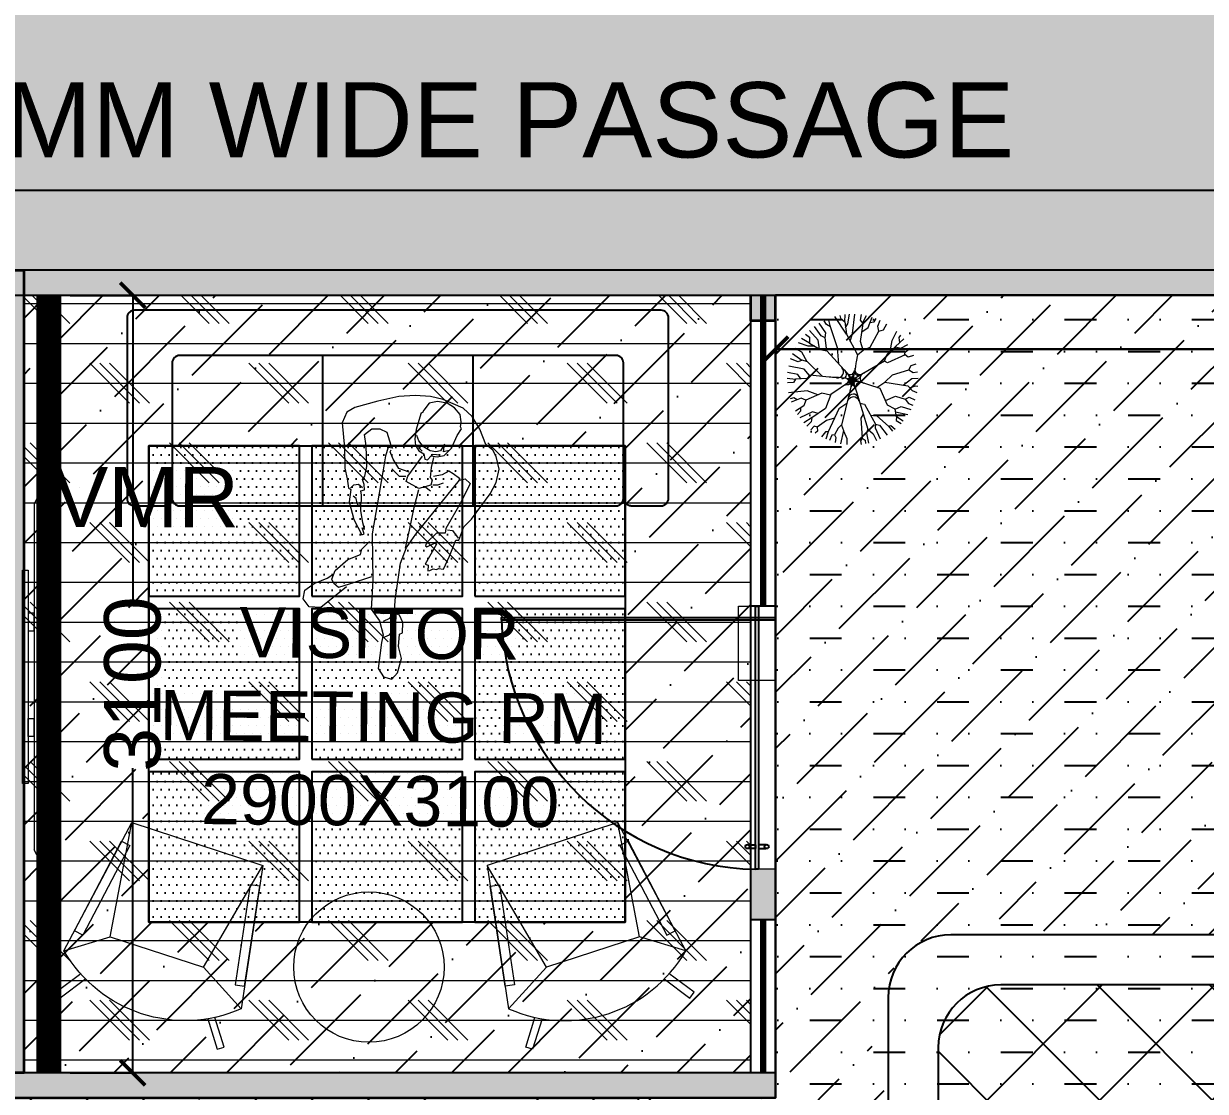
# Model space of a CAD drawing. Header units: millimetres. Extents: x 263321 to 2483465, y 33647 to 614421.
# Drawn here: x 2376197 to 2380911, y 411608 to 415866 of the extents above; entities that cross this region are included whole.
import ezdxf

# ---------------------------------------------------------------- set-up
doc = ezdxf.new("R2010")
doc.units = ezdxf.units.MM
doc.header["$PDMODE"] = 3
for name, pattern in [('DASH', [0.35, 0.25, -0.1]), ('DASHED', [0.75, 0.5, -0.25]), ('HIDDEN', [0.375, 0.25, -0.125])]:
    doc.linetypes.add(name, pattern=pattern)
for name, color, linetype, lineweight in [('A-DOOR-FULL', 40, 'Continuous', 18), ('A-FURN-HUMAN', 252, 'Continuous', 9), ('A-FURN-LOOSE', 24, 'Continuous', 18), ('A-FURN-MODULAR-', 6, 'Continuous', 9), ('A-GLASS PARTITION', 5, 'Continuous', 18), ('A-GYPSUM PARTITION', 250, 'Continuous', 35), ('PARTITION DIM.', 7, 'Continuous', 30), ('TOA- AV', 7, 'Continuous', 9), ('TOA-FL-CPT-1', 8, 'Continuous', 5), ('TOA-FL-CPT-4', 8, 'Continuous', 5), ('细线', 8, 'Continuous', 5)]:
    doc.layers.add(name, color=color, linetype=linetype, lineweight=lineweight)
for name, color, linetype in [('A-PLAN-TEXT', 4, 'Continuous'), ('CEILING TOA', 250, 'Continuous'), ('DOOR', 5, 'Continuous'), ('FIN WALL GRAPHIC', 10, 'Continuous'), ('FLOORING TOA', 7, 'Continuous'), ('I-FURN', 7, 'Continuous'), ('PARTITION GYPSUM', 250, 'Continuous'), ('TEXT', 250, 'Continuous')]:
    doc.layers.add(name, color=color, linetype=linetype)
doc.layers.add('GRAPHIC 3- ENCLOSED AREAS', color=7, linetype='Continuous', true_color=0x408c3b)
doc.styles.add('ARIAL', font='arial.ttf')
doc.styles.get("Standard").update_dxf_attribs({"font": 'arial.ttf'})
doc.styles.add('TEXT @ 150', font='arial.ttf', dxfattribs={"height": 225})
doc.dimstyles.new('DIM @ 150', dxfattribs={"dimtxt": 225, "dimasz": 100, "dimexe": 1, "dimexo": 0, "dimgap": 0.5, "dimtad": 0, "dimdec": 0, "dimzin": 0, "dimdsep": 46, "dimtxsty": 'TEXT @ 150', "dimblk": 'ARCHTICK', "dimcen": -2, "dimclrd": 8, "dimclre": 8, "dimclrt": 256, "dimadec": 0, "dimazin": 0, "dimtfac": 1, "dimtdec": 0, "dimtofl": 0, "dimtmove": 0, "dimatfit": 3, "dimldrblk": 'OPEN90', "dimfxl": 1, "dimtolj": 1, "dimtzin": 0, "dimlwd": -1, "dimlwe": -1, "dimarcsym": 0})
pattern_1 = [(45, (13069.08, -8478.74), (84.189901, 308.696304), [396.875, -79.375, 0, -79.375])]

# ---------------------------------------------------------------- blocks, each defined once
blk = doc.blocks.new('DR2R')
at = {"layer": 'A-FURN-LOOSE', "color": 8}
for p, q in [((20, 9), (415.1, 252.1)), ((180, -347.1), (640.3, -249.2))]:
    blk.add_line(p, q, dxfattribs=at)
at = {"layer": 'A-FURN-LOOSE'}
blk.add_lwpolyline([(415.1, 252.1), (640.3, -249.2), (159.4, -570.3, -0.382663), (-145.4, 108.4), (415.1, 252.1)], format="xyb", dxfattribs=at)
at = {"layer": 'A-FURN-LOOSE', "color": 8}
for points in [[(-57.9, 131.2), (332.9, 233.3), (342.2, 196.5), (-48.6, 94.4), (-57.9, 131.2)], [(-145.4, 108.4), (20, 9), (180, -347.1), (159.4, -570.3)], [(-169.8, -31.1), (-295.1, -6.9), (-289.7, 21.3), (-167.4, -2.4)], [(234.6, -520.1), (570.6, -295.7), (549.2, -264.4), (213.3, -488.7), (234.6, -520.1)], [(40, -498.3), (-25.1, -608), (-0.5, -622.7), (63.1, -515.6)]]:
    blk.add_lwpolyline(points, dxfattribs=at)
blk = doc.blocks.new('mb-cay83')
at = {"color": 92}
for points in [[(6.2, 195.4), (-47.7, 253), (-83.5, 369.8), (-64.6, 400.5), (-69, 433.7)], [(26.1, 329.4), (-20.7, 391.4), (-22.7, 436.8)], [(42.9, 138.1), (5.6, 196.4), (31.2, 362.2), (66.1, 393.7), (78.9, 427.7)], [(45.5, 375.1), (30.6, 416.9), (35.1, 434.3)], [(-251.1, 273.3), (-240.5, 311.3), (-267.7, 363.1)], [(-189.6, 338.5), (-212.4, 342.5), (-239.3, 379.8)], [(-83.5, 369.8), (-116.4, 386.4), (-127.1, 423.2)], [(136.6, 200.8), (106.6, 274.8), (128.1, 344.4), (158.9, 366.6), (171.8, 398.8)], [(127.7, 343.1), (112.9, 373.3), (131.6, 413.9)], [(200.5, 270.6), (179.9, 315.2), (203.5, 383.8)], [(218.7, 273.8), (238.8, 363.5)], [(-216.8, 235.6), (-296.6, 249), (-362.1, 284)], [(-279.1, 304.2), (-317.6, 300.4), (-334, 312.1)], [(-147.5, 195.2), (-196.4, 213.2), (-307.2, 335)], [(242.5, 93.2), (248.6, 138.4), (322, 222.2), (318.7, 240.3), (344.8, 271.7)], [(254.9, 280.3), (282.4, 279.4), (304.4, 313.5)], [(-364.3, 153.8), (-373.4, 187.9), (-417.2, 210.9)], [(308.5, 130.1), (316.2, 157.9), (387.8, 212.9)], [(322, 222.2), (360, 253)], [(-357.4, 30.7), (-390.3, 75.1), (-465.2, 104.9)], [(-426.3, 89.4), (-431.5, 118.6), (-455.1, 134.1)], [(-226.2, 40.3), (-247.1, 89.5), (-362.5, 154.2), (-398.6, 145.4), (-442.5, 163.6)], [(155.9, 15.8), (164.2, 49.4), (308.5, 130.1), (336.1, 127), (414.9, 162.4)], [(343.5, 72.6), (378, 113.2), (426.4, 135.3)], [(-192, -1.3), (-226.2, 40.3), (-289.2, 21), (-418.2, 39.4), (-442.3, 19.8), (-482.4, 27.4)], [(-422.1, 36.2), (-475.8, 64.7)], [(236.5, 40.2), (266.1, 22.8), (409.6, 32.6), (428.6, 19.9), (454.4, 26.3)], [(409.6, 32.6), (424.5, 54), (449.1, 57.8)], [(-289.7, -52.8), (-345.6, -36.8), (-486.3, -20.7)], [(-390.7, -86.4), (-417, -70.2), (-486, -57.8)], [(-341, -79.9), (-468.3, -165.7)], [(158.8, -77.7), (196.8, -136.1), (363.1, -211.9), (364.1, -232.4), (400.8, -261.7)], [(357.7, -101.7), (413.2, -79.1), (456.5, -78.1)], [(-430.7, -92.6), (-483.4, -89.9)], [(-126.7, -136.8), (-243.9, -145.6), (-394.3, -196.9), (-411.1, -225.2), (-438.9, -242.5)], [(265.6, -167.5), (281.5, -225.3), (330.7, -291.2), (358, -289.8), (373.6, -305.8)], [(313.5, -115.3), (336.4, -140.2), (385.9, -167.3), (405.9, -157.1), (441.1, -162.4)], [(385.9, -167.3), (386.8, -185.5), (427.4, -204)], [(-394.3, -196.9), (-453.2, -210)], [(-314.7, -234), (-351.5, -228.9), (-420, -277.4)], [(-221.6, -222.1), (-314.7, -233.8), (-329.1, -264.3), (-397.4, -311.9)], [(-36.6, -254.2), (-141.1, -361.7), (-152.7, -401.2), (-142, -430.3), (-162.2, -484.3)], [(99.2, -195.8), (84.4, -258.5), (136.2, -374.6), (175.8, -388.5), (215.6, -448.5)], [(363.1, -211.9), (416.7, -229.8)], [(-233.4, -275.4), (-298.2, -285.5), (-368.3, -348.3)], [(-254, -310.2), (-255.6, -356.3), (-279.6, -426.4)], [(97.3, -287.5), (67.1, -364.5), (81.6, -498.3)], [(230.4, -284.7), (220.5, -326.7), (263.4, -418.1)], [(260.2, -328.8), (300, -388.6)], [(329.9, -290.2), (322.7, -314.5), (349.1, -337.9)], [(-276.6, -348.3), (-309.4, -404.4)], [(-141.7, -363.9), (-212.1, -402), (-239.1, -451.1)], [(-152.2, -402.6), (-198.6, -470.6)], [(-43.5, -347.5), (-89.5, -386.4), (-110.7, -498.1)], [(-18.5, -410.1), (-50.5, -432.3), (-63.6, -505.5)], [(135.5, -373.1), (121.9, -407.3), (148.5, -479.3)], [(192.2, -413.2), (215.8, -411.5), (239.6, -434.3)], [(-13.6, -449.8), (-21.5, -508)], [(133.2, -437.8), (117.8, -460), (125.5, -487)]]:
    blk.add_lwpolyline(points, dxfattribs=at)
for points in [[(-187.6, 403.9), (-174.7, 365), (-191.9, 343.6), (-134.9, 216.4), (-147.5, 195.2), (-24.2, -18, 0.019353), (-2.6, -52.4), (94.7, -194), (195, -232.2), (261.9, -331.4), (291.9, -336.7), (323.8, -365.9)], [(287.3, 328.3), (254.9, 280.3), (200.5, 270.6), (171.4, 216.5), (50.8, 162.2), (-2.7, -0.8, 0.076209), (-28.8, -157.8, -0.022456), (-31.5, -204.8), (-45.9, -345.3), (-21.9, -366.9), (-15.4, -448.8), (8.3, -463.5), (10.6, -507.5)], [(-342.3, -375.5), (-320.1, -348.3), (-276.6, -348.3), (-230.4, -270.5), (-221.6, -222.1), (-83.7, -98.2, -0.110053), (75.5, -8.5), (343.5, 72.6), (373.6, 65), (444.5, 78.4)], [(-94.8, -20, 0.642906), (-55.2, 35.6)], [(-47, 21.3, -0.642906), (-78.6, -23.1, 0.642906), (-47, 21.3)], [(-60.1, 42.6, 0.044203), (-63.4, 49.8)], [(-58.8, 43, 0.22063), (-36.6, 20.7, -0.342135), (-12.3, -18.4)], [(-55.5, 36, 0.662753), (13.1, 44.6)], [(3.9, 19.1, 0.059641), (2.5, 12.2, -0.447363), (-50.9, -28.5)], [(-1.4, 2.9, 0.437311), (25.3, -45.2)], [(1.1, 10.6, 0.437311), (33.2, -47.1, -0.437311), (1.1, 10.6, 0.437311), (33.2, -47.1)], [(8.4, 32.8, 0.606738), (54.9, -14.8)], [(12.9, 46.5, 0.010174), (12.3, 44.8)], [(117.6, 4.2, 0.763825), (119.5, -68.1)], [(143.9, 12.2, 0.763825), (146.3, -74.6)], [(-477.3, -128.8), (-457.7, -122.6), (-429.6, -91.4), (-341, -79.9), (-192, -1.3), (-141.4, -11, 0.016539), (-107.1, -16.5, -0.028604), (-48, -27.3), (316.7, -116.1), (355.1, -101), (450, -124.3)], [(-59, -75.9, 0.619642), (-73.3, -24.2)], [(-22, -113, 0.686137), (-71.9, -87.6)], [(-18.3, -76.6, 0.388669), (-54.5, -27.8)], [(-52.2, -69.9, -0.452988), (15, -77.9, 0.452988), (-52.2, -69.9)], [(-36.5, -55.8, 0.619642), (-43.7, -29.9)], [(-40, -30.6, 0.377646), (-5.8, -10.5, -0.377646), (-40, -30.6, 0.377646), (-5.8, -10.5)], [(5.3, -63.8, 0.452988), (-39.5, -58.5)], [(-32.2, -51.9, 0.354537), (-26.2, -14.5)], [(-31.9, -4.7, 0.348206), (20.1, -25.3)], [(-30.9, -6.6, 0.648208), (-3.6, -3.7)], [(-28.9, -9.9, 0.348206), (14.4, -27)], [(5.1, -40.3, 0.247601), (-28.8, -48.8)], [(-15.5, -49.3, 0.388669), (-27.6, -33)], [(-27, -33.1, 0.377646), (-10, -23)], [(-4.4, -49.7, 0.452988), (-26.8, -47)], [(8.7, -28.7, -0.348206), (-26, -15, 0.348206), (8.7, -28.7, -0.348206), (-26, -15)], [(-23.2, -33.8, 0.121644), (-5.2, -32.9)], [(-23.1, -43.7, 0.354537), (-20.2, -25.1)], [(1.5, -39.4, -0.20476), (-22.1, -21.7, 0.20476), (1.5, -39.4)], [(-21.4, -23, -0.157968), (-15.6, -50.1, 0.157968), (-21.4, -23)], [(-6.1, -33.2, 0.110053), (-20.3, -41.2)], [(-15.3, -47.7, 0.157968), (-20.2, -25.1)], [(-10.6, -40.7, 0.197173), (-20.1, -34.4)], [(-20, -25.3, 0.348206), (-2.7, -32.2)], [(-15.1, -45.3, 0.157968), (-18.9, -27.2)], [(27.7, -45.8, 0.454701), (-18.5, -78.4)], [(9, -69.3, 0.697987), (-18.3, -76.2)], [(19.3, -43.7, 0.454701), (-17.6, -69.8)], [(-17.3, -30, 0.20476), (-7.8, -37.1)], [(14.6, -26.9, 0.302391), (-17.1, -65.4)], [(-17.1, -38.3, 0.131172), (-12.8, -31.8)], [(9.8, -28.4, 0.302391), (-16.6, -60.4)], [(-14.6, -40.4, 0.157968), (-16.5, -31.4)], [(2.6, -39.7, 0.454701), (-15.8, -52.7)], [(-9.4, -21.5, 0.233758), (-5.7, -47.8)], [(-3.6, -50.9, -0.233758), (-8.3, -18, 0.233758), (-3.6, -50.9)], [(1.7, -39.4, -0.437311), (-9, -20.2, 0.437311), (1.7, -39.4)], [(22.7, -78.8, 0.398626), (-7.3, -36.9)], [(-5.1, -8.2, 0.606738), (13.5, -27.3)], [(25.2, -23.7, 0.507555), (9.1, -69.4)], [(35, -20.8, 0.507555), (14.9, -77.9)], [(44.8, -17.8, 0.507555), (20.8, -86.3)], [(25.3, -79.2, 0.186774), (30.3, -100.3)], [(38.6, -19.7, 0.763825), (39.4, -48.6)], [(-26, -151.7, 0.686137), (-100.9, -113.6)]]:
    blk.add_lwpolyline(points, format="xyb", dxfattribs=at)
blk = doc.blocks.new('_ArchTick')
at = {"color": 0, "linetype": 'ByBlock', "const_width": 0.15}
blk.add_lwpolyline([(-0.5, -0.5), (0.5, 0.5)], dxfattribs=at)
blk = doc.blocks.new('*D336')
at = {"layer": 'Defpoints', "color": 0, "transparency": 16777216}
for p in [(2376382.8, 414782.2), (2376382.8, 411681.9, 0), (2376632.3, 411681.9)]:
    blk.add_point(p, dxfattribs=at)
at = {"layer": 'FIN WALL GRAPHIC', "color": 8, "linetype": 'HIDDEN', "transparency": 16777216}
for p, q in [((2376382.8, 414782.2), (2376633.3, 414782.2)), ((2376632.3, 414782.2), (2376632.3, 413568.1)), ((2376632.3, 411681.9), (2376632.3, 412896.1)), ((2376382.8, 411681.9), (2376633.3, 411681.9))]:
    blk.add_line(p, q, dxfattribs=at)
at = {"layer": 'FIN WALL GRAPHIC', "color": 8, "transparency": 16777216, "xscale": 100, "yscale": 100, "zscale": 100}
for p, rotation in [((2376632.3, 414782.2), 90), ((2376632.3, 411681.9), 270)]:
    blk.add_blockref('_ArchTick', p, dxfattribs=dict(at, rotation=rotation))
at = {"layer": 'FIN WALL GRAPHIC', "transparency": 16777216, "insert": (2376632.3, 413232.1), "char_height": 225, "attachment_point": 5, "rotation": 90, "style": 'TEXT @ 150'}
blk.add_mtext('\\A1;3100', dxfattribs=at)
blk = doc.blocks.new('_Open90')
at = {"color": 0, "linetype": 'ByBlock'}
for p, q in [((-0.5, 0.5), (0, 0)), ((0, 0), (-1, 0)), ((0, 0), (-0.5, -0.5))]:
    blk.add_line(p, q, dxfattribs=at)
blk = doc.blocks.new('*D337')
at = {"layer": 'Defpoints', "color": 0, "transparency": 16777216}
for p in [(2392707, 415201.9), (2376097.8, 414882.2), (2392707, 414882.2)]:
    blk.add_point(p, dxfattribs=at)
at = {"layer": 'FIN WALL GRAPHIC', "color": 8, "linetype": 'HIDDEN', "transparency": 16777216}
for p, q in [((2376097.8, 414882.2), (2376097.8, 415202.9)), ((2376097.8, 415201.9), (2383988.9, 415201.9)), ((2392707, 415201.9), (2384815.9, 415201.9)), ((2392707, 414882.2), (2392707, 415202.9))]:
    blk.add_line(p, q, dxfattribs=at)
at = {"layer": 'FIN WALL GRAPHIC', "color": 8, "linetype": 'ByBlock', "transparency": 16777216, "xscale": 100, "yscale": 100, "zscale": 100, "rotation": 180}
blk.add_blockref('_ArchTick', (2376097.8, 415201.9), dxfattribs=at)
at = {"layer": 'FIN WALL GRAPHIC', "color": 8, "linetype": 'ByBlock', "transparency": 16777216, "xscale": 100, "yscale": 100, "zscale": 100}
blk.add_blockref('_ArchTick', (2392707, 415201.9), dxfattribs=at)
at = {"layer": 'FIN WALL GRAPHIC', "transparency": 16777216, "insert": (2384402.4, 415201.9), "char_height": 225, "attachment_point": 5, "style": 'TEXT @ 150'}
blk.add_mtext('\\A1;16609', dxfattribs=at)
blk = doc.blocks.new('*D460')
at = {"layer": 'Defpoints', "color": 0, "transparency": 16777216}
for p in [(2379196.8, 414782.8), (2384296.8, 414782.2), (2384296.8, 414567)]:
    blk.add_point(p, dxfattribs=at)
at = {"layer": 'PARTITION DIM.', "color": 8, "linetype": 'DASH', "transparency": 16777216}
blk.add_line((2379196.8, 414782.8), (2379196.8, 414566.6), dxfattribs=at)
at = {"layer": 'PARTITION DIM.', "color": 8, "transparency": 16777216}
for p, q in [((2384296.8, 414782.2), (2384296.8, 414566)), ((2379196.8, 414567.6), (2381373.4, 414567.4)), ((2384296.8, 414567), (2382120.2, 414567.3))]:
    blk.add_line(p, q, dxfattribs=at)
at = {"layer": 'PARTITION DIM.', "color": 8, "transparency": 16777216, "xscale": 100, "yscale": 100, "zscale": 100}
for p, rotation in [((2379196.8, 414567.6), 179.9935633912237), ((2384296.8, 414567), 359.9935633912237)]:
    blk.add_blockref('_ArchTick', p, dxfattribs=dict(at, rotation=rotation))
at = {"layer": 'PARTITION DIM.', "transparency": 16777216, "insert": (2381746.8, 414567.3), "char_height": 250, "attachment_point": 5, "rotation": 359.9936}
blk.add_mtext('\\A1;5100', dxfattribs=at)
blk = doc.blocks.new('door-3f-01')
at = {"layer": 'A-FURN-MODULAR-', "color": 252, "linetype": 'DASHED', "ltscale": 120, "true_color": 0x939598}
blk.add_lwpolyline([(0, 0), (-10.2, 0), (-10.2, 5.08), (0, 5.08), (0, 0)], dxfattribs=at)
at = {"layer": 'A-GLASS PARTITION', "color": 5}
blk.add_line((-36, 0), (-36, 4), dxfattribs=at)
at = {"layer": 'DOOR', "elevation": 0}
blk.add_lwpolyline([(-1.95, 37.5), (-1.55, 37.5), (-1.55, 0), (-1.95, 0)], close=True, dxfattribs=at)
at = {"layer": 'DOOR'}
for points in [[(-32.64, 3.74), (-32.64, 2.74), (-33.14, 2.74), (-33.14, 3.74)], [(-32.64, 1.34), (-32.64, 2.34), (-33.14, 2.34), (-33.14, 1.34)]]:
    blk.add_lwpolyline(points, dxfattribs=at)
blk.add_lwpolyline([(-36, 2.34), (-36, 2.74), (0, 2.74), (0, 2.34)], close=True, dxfattribs=at)
for centre in [(-32.89, 3.86), (-32.89, 1.22)]:
    blk.add_circle(centre, 0.278, dxfattribs=at)
at = {"layer": 'DOOR', "color": 252, "true_color": 0x939598}
blk.add_arc((-0.52, 2.04, 0), 35.48, 92.2973, 178.8766, dxfattribs=at)
blk = doc.blocks.new('A$C60412B90')
at = {"layer": 'TOA- AV', "color": 6}
for p, q in [((-37.2, 55.5), (29.9, 91)), ((1280.2, 55.5), (1213.1, 91)), ((-100, 55.5), (1343, 55.5))]:
    blk.add_line(p, q, dxfattribs=at)
at = {"layer": 'TOA- AV', "color": 30, "true_color": 0xf8991e}
blk.add_line((256.5, 111), (986.5, 111), dxfattribs=at)
for points in [[(986.5, 111), (986.5, 131), (256.5, 131), (256.5, 111)], [(403.4, 91), (464.2, 91)], [(825.1, 91), (764.2, 91)]]:
    blk.add_lwpolyline(points, dxfattribs=at)
at = {"layer": 'TOA- AV', "color": 6}
for points in [[(29.9, 91), (1213.1, 91)], [(1343, 55.5), (1343, 20), (-100, 20), (-100, 55.5)]]:
    blk.add_lwpolyline(points, dxfattribs=at)
at = {"layer": 'TOA- AV', "color": 30, "true_color": 0xf8991e}
for points in [[(403.4, 111), (464.2, 111), (464.2, 91), (403.4, 91)], [(825.1, 111), (764.2, 111), (764.2, 91), (825.1, 91)]]:
    blk.add_lwpolyline(points, close=True, dxfattribs=at)
blk = doc.blocks.new('qwerqw56784567')
at = {"layer": '细线'}
for p, q in [((-39, 621.3), (-58.5, 599.6)), ((4.3, 649.4), (-39, 621.3)), ((58.5, 655.9), (4.3, 649.4)), ((108.3, 649.4), (58.5, 655.9)), ((229.7, 614.8), (108.3, 649.4)), ((268.7, 595.3), (229.7, 614.8)), ((-58.5, 599.6), (-69.3, 565)), ((325, 595.3), (268.7, 595.3)), ((297.9, 558.5), (318.5, 589.9)), ((329.3, 584.5), (325, 595.3)), ((398.7, 582.3), (329.3, 584.5)), ((455, 578), (398.7, 582.3)), ((459.3, 558.5), (455, 578)), ((-119.2, 521.7), (-156, 476.3)), ((-69.3, 565), (-119.2, 521.7)), ((86.7, 534.7), (97.5, 560.7)), ((99.7, 515.2), (86.7, 534.7)), ((97.5, 560.7), (182, 552)), ((182, 552), (299, 530.4)), ((302.2, 539), (297.9, 558.5)), ((299, 530.4), (318.5, 534.7)), ((318.5, 534.7), (329.3, 502.2)), ((465.8, 552), (459.3, 558.5)), ((461.5, 515.2), (483.2, 521.7)), ((468, 539), (465.8, 552)), ((478.8, 528.2), (468, 539)), ((483.2, 521.7), (478.8, 528.2)), ((847.2, 543.4), (806, 515.2)), ((905.7, 547.7), (847.2, 543.4)), ((938.2, 534.7), (905.7, 547.7)), ((940.3, 500.1), (938.2, 534.7)), ((-156, 476.3), (-175.5, 430.8)), ((84.5, 482.7), (80.2, 463.3)), ((93.2, 513.1), (84.5, 482.7)), ((361.8, 426.5), (99.7, 515.2)), ((329.3, 502.2), (379.2, 478.4)), ((370.5, 508.7), (370.5, 517.4)), ((370.5, 517.4), (461.5, 502.2)), ((394.3, 484.9), (370.5, 508.7)), ((379.2, 478.4), (392.2, 478.4)), ((392.2, 478.4), (394.3, 484.9)), ((461.5, 502.2), (461.5, 515.2)), ((710.7, 497.9), (686.8, 476.3)), ((686.8, 476.3), (686.8, 454.6)), ((749.7, 510.9), (710.7, 497.9)), ((730.2, 471.9), (715, 461.1)), ((749.7, 474.1), (730.2, 471.9)), ((758.3, 502.2), (749.7, 510.9)), ((775.7, 465.4), (749.7, 474.1)), ((806, 515.2), (758.3, 502.2)), ((916.3, 468.8), (940.3, 500.1)), ((-175.5, 430.8), (-179.8, 344.2)), ((-147.3, 428.6), (-164.7, 398.3)), ((-121.3, 441.6), (-147.3, 428.6)), ((-101.8, 445.9), (-121.3, 441.6)), ((-95.3, 452.4), (-101.8, 445.9)), ((-65, 445.9), (-95.3, 452.4)), ((-9, 442.3), (-65, 445.9)), ((28.2, 424.3), (-9, 442.3)), ((2.5, 435.5), (15.3, 417.2)), ((43.3, 400.5), (28.2, 424.3)), ((80.2, 463.3), (104, 443.8)), ((104, 443.8), (121.3, 413.5)), ((147.3, 441.6), (132.2, 458.9)), ((153.8, 422.1), (147.3, 441.6)), ((424.7, 409.1), (361.8, 426.5)), ((637, 439.5), (491.8, 409.1)), ((686.8, 454.6), (637, 439.5)), ((712.8, 443.8), (693.3, 450.3)), ((732.3, 424.3), (712.8, 443.8)), ((736.7, 409.1), (784.3, 441.6)), ((795.2, 443.8), (775.7, 465.4)), ((784.3, 441.6), (814.7, 445.9)), ((814.7, 445.9), (916.3, 468.8)), ((-164.7, 398.3), (-171.2, 363.7)), ((15.3, 417.2), (-14, 409.9)), ((-14, 409.9), (15.3, 404.4)), ((15.3, 404.4), (26.3, 388)), ((26.3, 388), (29.9, 366)), ((33.4, 408.6), (40.7, 380.8)), ((47.9, 376.8), (43.3, 400.5)), ((49.8, 387.5), (91, 391.8)), ((91, 391.8), (130, 402.6)), ((130, 402.6), (136.5, 413.5)), ((136.5, 413.5), (158.2, 415.6)), ((158.2, 415.6), (186.3, 374.5)), ((171.2, 394), (179.8, 422.1)), ((264.3, 383.2), (190.7, 376.7)), ((355.3, 396.2), (264.3, 383.2)), ((429, 407), (355.3, 396.2)), ((491.8, 409.1), (424.7, 409.1)), ((704.2, 361.5), (736.7, 409.1)), ((-179.8, 344.2), (-173.3, 292.2)), ((-171.2, 363.7), (-164.7, 324.7)), ((24.4, 334.9), (8, 309.3)), ((29.9, 366), (24.4, 334.9)), ((42.2, 335.5), (33.4, 317.9)), ((45.5, 322.6), (50.2, 346.4)), ((67.2, 368), (47.9, 376.8)), ((50.2, 346.4), (68.6, 357.6)), ((156, 316.1), (60.7, 344.2)), ((68.6, 357.6), (67.2, 368)), ((186.3, 374.5), (177.7, 318.2)), ((593.7, 329), (704.2, 361.5)), ((-173.3, 292.2), (-156, 233.8)), ((-164.7, 324.7), (-147.3, 296.6)), ((-147.3, 296.6), (-112.7, 285.8)), ((-112.7, 285.8), (-99.7, 283.6)), ((-99.7, 283.6), (-99.7, 279.3)), ((-67.2, 281.4), (-30.3, 283.6)), ((-30.3, 283.6), (6.5, 292.2)), ((8, 309.3), (-8.5, 294.7)), ((6.5, 292.2), (30.3, 303.1)), ((30.3, 303.1), (45.5, 322.6)), ((138.7, 316.1), (138.7, 272.8)), ((169, 285.8), (149.5, 246.8)), ((177.7, 318.2), (156, 316.1)), ((160.3, 309.6), (169, 285.8)), ((420.3, 261.9), (511.3, 296.6)), ((511.3, 296.6), (593.7, 329)), ((582.8, 318.2), (641.3, 244.6)), ((-99.7, 279.3), (-67.2, 281.4)), ((112.7, 238.1), (88.8, 216.5)), ((138.7, 272.8), (112.7, 238.1)), ((173.3, 216.5), (420.3, 261.9)), ((491.8, 244.6), (452.8, 261.9)), ((513.5, 246.8), (491.8, 244.6)), ((550.3, 205.7), (513.5, 246.8)), ((641.3, 244.6), (667.3, 210)), ((654.3, 238.1), (767, 171)), ((-156, 233.8), (-130, 173.2)), ((19.5, 177.5), (62.8, 210)), ((62.8, 210), (71.5, 220.8)), ((71.5, 220.8), (75.8, 203.5)), ((75.8, 203.5), (110.5, 205.7)), ((88.8, 216.5), (80.2, 218.6)), ((110.5, 205.7), (173.3, 216.5)), ((392.2, 212.1), (348.8, 188.3)), ((413.8, 227.3), (392.2, 212.1)), ((392.2, 173.2), (437.7, 225.1)), ((431.2, 231.6), (411.7, 216.5)), ((411.7, 216.5), (413.8, 227.3)), ((437.7, 225.1), (431.2, 231.6)), ((608.8, 173.2), (550.3, 205.7)), ((667.3, 210), (658.7, 186.2)), ((-130, 173.2), (-84.5, 101.7)), ((17.3, 147.2), (19.5, 177.5)), ((28.2, 116.9), (17.3, 147.2)), ((175.5, 149.4), (99.7, 119.1)), ((214.5, 155.9), (175.5, 149.4)), ((229.7, 151.5), (214.5, 155.9)), ((247, 164.5), (229.7, 151.5)), ((266.5, 173.2), (247, 164.5)), ((253.5, 142.9), (260, 162.4)), ((262.2, 125.6), (253.5, 142.9)), ((275.2, 160.2), (266.5, 173.2)), ((290.3, 168.9), (275.2, 160.2)), ((312, 177.5), (290.3, 168.9)), ((310.4, 153.9), (304.9, 139.6)), ((325.8, 163.8), (310.4, 153.9)), ((325, 179.7), (312, 177.5)), ((348.8, 188.3), (325, 179.7)), ((333.5, 171.4), (325.8, 163.8)), ((328, 178), (333.5, 171.4)), ((331.5, 132.1), (392.2, 173.2)), ((645.7, 173.2), (608.8, 173.2)), ((647.8, 153.7), (626.2, 171)), ((658.7, 186.2), (645.7, 173.2)), ((686.8, 112.6), (647.8, 153.7)), ((767, 171), (780, 125.6)), ((-84.5, 101.7), (-28.2, 23.8)), ((58.5, 97.4), (28.2, 116.9)), ((99.7, 119.1), (58.5, 97.4)), ((249.2, 93.1), (281.7, 110.4)), ((279.5, 119.1), (262.2, 125.6)), ((281.7, 110.4), (283.8, 121.2)), ((283.8, 121.2), (331.5, 132.1)), ((723.7, 86.6), (686.8, 112.6)), ((780, 125.6), (758.3, 93.1)), ((136.5, 41.1), (212.3, 69.3)), ((212.3, 69.3), (249.2, 93.1)), ((758.3, 93.1), (723.7, 86.6)), ((-28.2, 23.8), (0, 0)), ((0, 0), (45.5, -2.2)), ((45.5, -2.2), (136.5, 41.1))]:
    blk.add_line(p, q, dxfattribs=at)
blk = doc.blocks.new('3 SEATER _ESSAR')
at = {"color": 8}
for p, q in [((-500, 500), (-500, 0)), ((0, 500), (0, 0))]:
    blk.add_line(p, q, dxfattribs=at)
blk.add_lwpolyline([(-1025, 0), (-1125, 0, -0.414214), (-1150, 25), (-1150, 625, -0.414214), (-1125, 650), (625, 650, -0.414214), (650, 625), (650, 25, -0.414214), (625, 0), (525, 0)], format="xyb")
blk.add_lwpolyline([(475, 0), (-975, 0, -0.414214), (-1000, 25), (-1000, 475, -0.414214), (-975, 500), (475, 500, -0.414214), (500, 475), (500, 25, -0.414214)], format="xyb", close=True, dxfattribs=at)
for centre, start, end in [((-1025, 25), 270, 0), ((525, 25), 180, 270)]:
    blk.add_arc(centre, 25, start, end)

msp = doc.modelspace()

# ---------------------------------------------------------------- hatches: boundary and pattern name
at = {"layer": 'A-GYPSUM PARTITION'}
h = msp.add_hatch(color=20, dxfattribs=at)
h.dxf.hatch_style = 1
h.paths.add_polyline_path([(2376097.785, 414882.231), (2376197.785, 414882.231), (2376197.785, 411682.066), (2376097.785, 411682.066)])
h = msp.add_hatch(color=20, dxfattribs=at)
h.dxf.hatch_style = 1
h.paths.add_polyline_path([(2376197.785, 414782.218), (2384396.811, 414782.218), (2384396.811, 414882.218), (2376197.785, 414882.218)])
h = msp.add_hatch(color=20, dxfattribs=at)
h.dxf.hatch_style = 1
h.paths.add_polyline_path([(2379096.812, 414682.218), (2379196.812, 414682.218), (2379196.812, 414782.218), (2379096.812, 414782.218)])
h = msp.add_hatch(color=20, dxfattribs=at)
h.dxf.hatch_style = 1
h.paths.add_polyline_path([(2379096.796, 412293.28), (2379196.796, 412293.28), (2379196.796, 412493.28), (2379096.796, 412493.28)])
h = msp.add_hatch(color=20, dxfattribs=at)
h.dxf.hatch_style = 1
h.paths.add_polyline_path([(2365851.233, 411582.061), (2379195.883, 411581.892), (2379195.883, 411681.892), (2365851.233, 411682.061)])
at = {"layer": 'CEILING TOA', "true_color": 0x939598}
h = msp.add_hatch(dxfattribs=at)
h.set_pattern_fill('ANSI36', color=252, scale=50)
h.set_pattern_definition(pattern_1)
h.paths.add_polyline_path([(2384296.821, 414782.218), (2379196.812, 414782.218), (2379196.812, 411581.892), (2375096.795, 411581.898), (2375096.795, 409582.052), (2386558.478, 409582.052), (2386557.02, 411581.927), (2384296.821, 411581.927)])
edge = h.paths.add_edge_path(flags=16)
edge.add_line((2382896.086, 412232.052), (2380295.742, 412232.052))
edge.add_arc((2380054.997, 411822.952), 474.68, 59.524329, 210.438724)
edge.add_line((2379645.742, 411582.471), (2379645.162, 410682.471))
edge.add_arc((2380094.987, 410482.007), 492.472, 155.979925, 293.983129)
edge.add_line((2380295.161, 410032.052), (2382895.506, 410032.052))
edge.add_arc((2383136.485, 410440.917), 474.596, 239.485434, 390.47762)
edge.add_line((2383545.505, 410681.633), (2383546.086, 411581.633))
edge.add_arc((2383137.364, 411823.175), 474.759, 329.418195, 480.544859)
h = msp.add_hatch(dxfattribs=at)
h.set_pattern_fill('ANSI36', color=252, scale=50)
h.set_pattern_definition(pattern_1)
h.paths.add_polyline_path([(2376697.29, 414182.294), (2378597.291, 414182.218), (2378597.291, 412282.066), (2376697.29, 412282.142)], flags=16)
h.paths.add_polyline_path([(2376197.785, 414782.218), (2379096.796, 414782.218), (2379096.796, 411682.066), (2376197.785, 411682.066)])
h = msp.add_hatch(dxfattribs=at)
h.set_pattern_fill('DOTS', color=252, scale=20)
h.set_pattern_definition([(0, (13069.078, -8478.743), (15.875, 31.75), [0, -31.75])])
h.paths.add_polyline_path([(2377997.291, 412282.218), (2378597.291, 412282.218), (2378597.291, 412882.218), (2377997.291, 412882.218)])
h.paths.add_polyline_path([(2376697.29, 412282.218), (2377297.29, 412282.218), (2377297.29, 412882.218), (2376697.29, 412882.218)])
h.paths.add_polyline_path([(2377347.29, 412282.218), (2377947.29, 412282.218), (2377947.29, 412882.218), (2377347.29, 412882.218)])
h.paths.add_polyline_path([(2376697.29, 412932.218), (2377297.29, 412932.218), (2377297.29, 413532.218), (2376697.29, 413532.218)])
h.paths.add_polyline_path([(2377347.29, 412932.218), (2377947.29, 412932.218), (2377947.29, 413532.218), (2377347.29, 413532.218)])
h.paths.add_polyline_path([(2376697.29, 413582.218), (2377297.29, 413582.218), (2377297.29, 414182.218), (2376697.29, 414182.218)])
h.paths.add_polyline_path([(2377347.29, 413582.218), (2377947.29, 413582.218), (2377947.29, 414182.218), (2377347.29, 414182.218)])
h.paths.add_polyline_path([(2377997.291, 412932.218), (2378597.291, 412932.218), (2378597.291, 413532.218), (2377997.291, 413532.218)])
h.paths.add_polyline_path([(2377997.291, 413582.218), (2378597.291, 413582.218), (2378597.291, 414182.218), (2377997.291, 414182.218)])
at = {"layer": 'CEILING TOA'}
h = msp.add_hatch(dxfattribs=at)
h.set_pattern_fill('ANSI37', color=252, scale=100)
h.set_pattern_definition([(45, (13069.08, -8478.74), (-224.506403, 224.506403), []), (135, (13069.08, -8478.74), (-224.506403, -224.506403), [])])
edge = h.paths.add_edge_path()
edge.add_line((2383096.215, 412032.052), (2380095.871, 412032.052))
edge.add_arc((2380095.871, 411782.052), 250, 90, 179.963054)
edge.add_line((2379845.871, 411782.213), (2379845.032, 410482.213))
edge.add_arc((2380095.032, 410482.052), 250, 179.963054, 270)
edge.add_line((2380095.032, 410232.052), (2383095.377, 410232.052))
edge.add_arc((2383095.377, 410482.052), 250, 270, 359.963054)
edge.add_line((2383345.377, 410481.891), (2383346.215, 411781.891))
edge.add_arc((2383096.215, 411782.052), 250, 359.963054, 450)
at = {"layer": 'FLOORING TOA', "true_color": 0xddb3d4}
h = msp.add_hatch(dxfattribs=at)
h.set_pattern_fill('MUDST', color=254, scale=20)
h.set_pattern_definition([(0, (13069.08, -8478.74), (254, 127), [127, -127, 0, -127, 0, -127])])
h.paths.add_polyline_path([(2379196.451, 414782.218), (2384296.459, 414782.218), (2384296.434, 411581.926), (2384538.462, 411581.927), (2384538.462, 409582.052), (2378653.494, 409582.052), (2378650.056, 411581.898), (2379196.451, 411581.892)])
at = {"layer": 'TOA-FL-CPT-1', "true_color": 0xc7c8ca}
h = msp.add_hatch(dxfattribs=at)
h.set_pattern_fill('AR-PARQ1', color=9, scale=3)
h.set_pattern_definition([(90, (90021.1, 24147), (-914.4, 914.4), [914.4, -914.4]), (90, (90173.5, 24147), (-914.4, 914.4), [914.4, -914.4]), (90, (90325.9, 24147), (-914.4, 914.4), [914.4, -914.4]), (90, (90478.3, 24147), (-914.4, 914.4), [914.4, -914.4]), (90, (90630.7, 24147), (-914.4, 914.4), [914.4, -914.4]), (90, (90783.1, 24147), (-914.4, 914.4), [914.4, -914.4]), (90, (90935.5, 24147), (-914.4, 914.4), [914.4, -914.4]), (0, (90021.1, 25061.4), (914.4, -914.4), [914.4, -914.4]), (0, (90021.1, 25213.8), (914.4, -914.4), [914.4, -914.4]), (0, (90021.1, 25366.2), (914.4, -914.4), [914.4, -914.4]), (0, (90021.1, 25518.6), (914.4, -914.4), [914.4, -914.4]), (0, (90021.1, 25671), (914.4, -914.4), [914.4, -914.4]), (0, (90021.1, 25823.4), (914.4, -914.4), [914.4, -914.4]), (0, (90021.1, 25975.8), (914.4, -914.4), [914.4, -914.4])])
edge = h.paths.add_edge_path()
edge.add_arc((2396128.727, -119195.432), 546828.493, 90.92532943, 95.29958843)
edge.add_line((2345621.769, 425295.567), (2345621.769, 409482.052))
edge.add_line((2345621.769, 409482.052), (2347129.201, 409481.857))
edge.add_arc((2347102.083, 408732.348), 750, 0, 87.9279, ccw=False)
edge.add_line((2347852.083, 408732.348), (2347852.23, 389991.103))
edge.add_line((2347852.23, 389991.103), (2342396.706, 389991.103))
edge.add_line((2342396.706, 389991.103), (2342397.172, 380682.159))
edge.add_line((2342397.172, 380682.159), (2351396.796, 380682.159))
edge.add_line((2351396.796, 380682.159), (2351396.796, 379682.052))
edge.add_line((2351396.796, 379682.052), (2350496.796, 379682.052))
edge.add_line((2350496.796, 379682.052), (2350496.796, 377891.004))
edge.add_arc((2372893.597, 61240.666), 317441.417, 85.95303216, 94.04581501, ccw=False)
edge.add_line((2395296.77, 377890.553), (2395296.77, 379682.052))
edge.add_line((2395296.77, 379682.052), (2394396.796, 379682.052))
edge.add_line((2394396.796, 379682.052), (2394396.796, 380682.052))
edge.add_line((2394396.796, 380682.052), (2405177.531, 380682.052))
edge.add_line((2405177.531, 380682.052), (2405177.531, 389182.052))
edge.add_line((2405177.531, 389182.052), (2406496.796, 389182.052))
edge.add_line((2406496.796, 389182.052), (2406496.796, 383082.052))
edge.add_line((2406496.796, 383082.052), (2408136.796, 383082.052))
edge.add_line((2408136.796, 383082.052), (2408136.796, 389182.052))
edge.add_line((2408136.796, 389182.052), (2413779.159, 389181.861))
edge.add_line((2413779.159, 389181.861), (2414010.251, 390682.052))
edge.add_line((2414010.251, 390682.052), (2405396.796, 390682.052))
edge.add_line((2405396.796, 390682.052), (2405396.796, 411581.926))
edge.add_line((2405396.796, 411581.926), (2403146.796, 411581.926))
edge.add_arc((2403146.796, 411881.926), 300, 180, 270, ccw=False)
edge.add_line((2402846.796, 411881.926), (2402846.796, 413382.052))
edge.add_arc((2403146.796, 413382.052), 300, 90, 180, ccw=False)
edge.add_line((2403146.796, 413682.052), (2417553.202, 413682.052))
edge.add_line((2417553.202, 413682.052), (2417799.7, 415282.257))
edge.add_line((2417799.7, 415282.257), (2411837.001, 415281.729))
edge.add_line((2411837.001, 415281.729), (2411837.001, 417657.174))
edge.add_line((2411837.001, 417657.174), (2416421.528, 417657.174))
edge.add_line((2416421.528, 417657.174), (2416421.528, 418657.174))
edge.add_line((2416421.528, 418657.174), (2411836.796, 418657.174))
edge.add_line((2411836.796, 418657.174), (2411836.796, 421262.052))
edge.add_line((2411836.796, 421262.052), (2410296.796, 421262.052))
edge.add_line((2410296.796, 421262.052), (2410296.796, 415281.575))
edge.add_line((2410296.796, 415281.575), (2402846.796, 415281.575))
edge.add_line((2402846.796, 415281.575), (2402846.796, 424532.052))
edge.add_line((2402846.796, 424532.052), (2402846.796, 424581.286))
edge.add_line((2402846.796, 424581.286), (2395396.796, 424582.052))
edge.add_line((2395396.796, 424582.052), (2395396.796, 423682.052))
edge.add_line((2395396.796, 423682.052), (2394396.796, 423682.052))
edge.add_line((2394396.796, 423682.052), (2394396.796, 424581.86))
edge.add_line((2394396.796, 424581.86), (2387296.514, 424582.052))
edge.add_line((2387296.514, 424582.052), (2387297.806, 427561.749))
h.paths.add_polyline_path([(2357571.796, 409582.052), (2403896.373, 409582.052), (2403899.547, 394952.31), (2375096.795, 394783.782), (2375096.795, 396862.052), (2373596.796, 396864.771), (2373596.796, 394782.052), (2369971.795, 394800.838), (2370046.875, 396862.052), (2368385.069, 396703.686), (2368471.796, 394819.625), (2357571.796, 394782.052)], flags=16)
h.paths.add_polyline_path([(2363596.796, 414832.306), (2384296.459, 414782.218), (2384296.434, 411581.926), (2384538.462, 411581.927), (2384538.462, 409582.052), (2378653.494, 409582.052), (2378650.056, 411581.898), (2363596.796, 411631.98)], flags=16)
h.paths.add_polyline_path([(2392707.043, 411682.849), (2384396.821, 411683.632), (2384396.821, 414782.218), (2392707.043, 414781.434)], flags=16)
h.paths.add_polyline_path([(2400346.796, 422010.357), (2401546.802, 422010.357), (2401546.802, 416210.358), (2400346.796, 416210.358)], flags=16)
h.paths.add_polyline_path([(2349453.189, 392877.837), (2349451.159, 392879.273), (2349451.159, 390061.804), (2349453.189, 390060.368)], flags=16)
h.paths.add_polyline_path([(2379396.791, 389980.182), (2384396.796, 389980.182), (2384396.796, 392980.182), (2379396.791, 392980.182)], flags=16)
at = {"layer": 'TOA-FL-CPT-4'}
h = msp.add_hatch(dxfattribs=at)
h.set_pattern_fill('CORK', color=181, scale=50)
h.set_pattern_definition([(0, (13069.08, -8478.74), (0, 158.75), []), (135, (13148.45, -8558.1), (-317.50014, -317.50014), [224.5065, -224.5065]), (135, (13188.14, -8558.1), (-317.50014, -317.50014), [224.5065, -224.5065]), (135, (13227.83, -8558.1), (-317.50014, -317.50014), [224.5065, -224.5065])])
h.paths.add_polyline_path([(2376197.785, 414782.218), (2379096.796, 414782.218), (2379096.796, 411682.066), (2376197.785, 411682.066)])

# ---------------------------------------------------------------- linework, layer by layer
at = {"elevation": 0}
msp.add_lwpolyline([(2376097.785, 414782.231), (2376197.785, 414782.231), (2376197.785, 411682.066), (2376097.785, 411682.066)], close=True, dxfattribs=at)
msp.add_lwpolyline([(2365851.233, 411582.061), (2379195.883, 411581.892), (2379195.883, 411681.892), (2365851.233, 411682.061)], dxfattribs=at)
at = {"layer": 'A-FURN-LOOSE', "ltscale": 5}
msp.add_circle((2377574.581, 412103.434, 0.029), 300, dxfattribs=at)
at = {"layer": 'A-GLASS PARTITION', "linetype": 'ByBlock', "ltscale": 5, "elevation": 0.096}
for points in [[(2379096.811, 414782.226), (2379096.796, 413543.28)], [(2379196.811, 414782.226), (2379196.796, 413543.28)], [(2379096.796, 411682.066), (2379096.796, 412493.28)], [(2379196.796, 412493.28), (2379096.796, 412493.28)], [(2379196.796, 411682.066), (2379196.796, 412493.28)]]:
    msp.add_lwpolyline(points, dxfattribs=at)
at = {"layer": 'A-GLASS PARTITION', "ltscale": 5, "const_width": 25, "elevation": 0.096}
for points in [[(2379146.811, 414782.226), (2379146.796, 413543.28)], [(2379146.796, 411682.066), (2379146.796, 412293.28)]]:
    msp.add_lwpolyline(points, dxfattribs=at)
at = {"layer": 'A-GYPSUM PARTITION', "color": 18, "ltscale": 5, "true_color": 0x000000, "elevation": 0}
msp.add_lwpolyline([(2376097.785, 414882.231), (2376197.785, 414882.231), (2376197.785, 411682.066), (2376097.785, 411682.066)], close=True, dxfattribs=at)
at = {"layer": 'A-GYPSUM PARTITION', "color": 20, "elevation": 0}
msp.add_lwpolyline([(2379096.812, 414782.218), (2379096.812, 414682.218), (2379196.812, 414682.218), (2379196.812, 414782.218)], dxfattribs=at)
at = {"layer": 'CEILING TOA', "elevation": 0}
for points in [[(2384296.821, 414782.218), (2379196.812, 414782.218), (2379196.812, 411581.892), (2375096.795, 411581.898), (2375096.795, 409582.052), (2386558.478, 409582.052), (2386557.037, 411581.927), (2384296.821, 411581.927)], [(2376197.785, 414782.218), (2379096.796, 414782.218), (2379096.796, 411682.066), (2376197.785, 411682.066)], [(2376697.29, 414182.294), (2378597.291, 414182.218), (2378597.291, 412282.066), (2376697.29, 412282.142)], [(2376697.29, 413582.218), (2377297.29, 413582.218), (2377297.29, 414182.218), (2376697.29, 414182.218)], [(2377347.29, 413582.218), (2377947.29, 413582.218), (2377947.29, 414182.218), (2377347.29, 414182.218)], [(2377997.291, 413582.218), (2378597.291, 413582.218), (2378597.291, 414182.218), (2377997.291, 414182.218)], [(2376697.29, 412932.218), (2377297.29, 412932.218), (2377297.29, 413532.218), (2376697.29, 413532.218)], [(2377347.29, 412932.218), (2377947.29, 412932.218), (2377947.29, 413532.218), (2377347.29, 413532.218)], [(2377997.291, 412932.218), (2378597.291, 412932.218), (2378597.291, 413532.218), (2377997.291, 413532.218)], [(2376697.29, 412282.218), (2377297.29, 412282.218), (2377297.29, 412882.218), (2376697.29, 412882.218)], [(2377347.29, 412282.218), (2377947.29, 412282.218), (2377947.29, 412882.218), (2377347.29, 412882.218)], [(2377997.291, 412282.218), (2378597.291, 412282.218), (2378597.291, 412882.218), (2377997.291, 412882.218)]]:
    msp.add_lwpolyline(points, close=True, dxfattribs=at)
for points in [[(2379646, 411982.213), (2379644.903, 410282.213, 0.41440244), (2379894.903, 410032.052), (2383295.248, 410032.052, 0.41402471), (2383545.248, 410281.891), (2383546.344, 411981.891, 0.41440244), (2383296.344, 412232.052), (2379896, 412232.052, 0.41402471)], [(2383096.215, 412032.052), (2380095.871, 412032.052, 0.41402471), (2379845.871, 411782.213), (2379845.032, 410482.213, 0.41440244), (2380095.032, 410232.052), (2383095.377, 410232.052, 0.41402471), (2383345.377, 410481.891), (2383346.215, 411781.891, 0.41440244)]]:
    msp.add_lwpolyline(points, format="xyb", close=True, dxfattribs=at)
at = {"layer": 'FLOORING TOA'}
for p, q in [((2384296.821, 414782.793), (2379196.812, 414782.793)), ((2379196.812, 414782.793), (2379196.812, 411581.892))]:
    msp.add_line(p, q, dxfattribs=at)
at = {"layer": 'FLOORING TOA', "elevation": 0}
msp.add_lwpolyline([(2376197.785, 414782.218), (2379096.796, 414782.218), (2379096.796, 411682.066), (2376197.785, 411682.066)], close=True, dxfattribs=at)
at = {"layer": 'FLOORING TOA'}
msp.add_lwpolyline([(2379196.451, 414782.218), (2384296.459, 414782.218), (2384296.434, 411581.926), (2384538.462, 411581.927), (2384538.462, 409582.052), (2378653.494, 409582.052), (2378650.056, 411581.898), (2379196.451, 411581.892)], close=True, dxfattribs=at)
at = {"layer": 'GRAPHIC 3- ENCLOSED AREAS', "const_width": 100, "elevation": 0}
msp.add_lwpolyline([(2376297.785, 414782.218), (2376297.746, 411681.928)], dxfattribs=at)
at = {"layer": 'PARTITION GYPSUM', "color": 18, "true_color": 0x000000}
for points, elevation in [([(2376097.785, 414782.231), (2386357.046, 414782.218), (2386357.046, 414882.218), (2376097.785, 414882.231)], 0), ([(2379196.796, 413543.28), (2379096.796, 413543.28)], 0.096), ([(2379096.796, 412293.28), (2379196.796, 412293.28)], 0.096)]:
    msp.add_lwpolyline(points, dxfattribs=dict(at, elevation=elevation))

# ---------------------------------------------------------------- block references
at = {"xscale": -1.2, "yscale": 1.2, "zscale": 1.2}
msp.add_blockref('3 SEATER _ESSAR', (2377389.729, 413942.508, 0.024), dxfattribs=at)
at = {"layer": 'A-DOOR-FULL', "linetype": 'Continuous', "xscale": 29.16666484490015, "yscale": 29.16666484490015, "zscale": 29.16666484490015, "rotation": 89.99989653425754}
msp.add_blockref('door-3f-01', (2379196.796, 413543.28, 0.096), dxfattribs=at)
at = {"layer": 'A-FURN-HUMAN', "xscale": 0.5521998069215941, "yscale": 0.5521998069215941, "zscale": 0.5521998069215941, "rotation": 270}
msp.add_blockref('mb-cay83', (2379523.992, 414438.773), dxfattribs=at)
at = {"layer": 'A-FURN-LOOSE', "ltscale": 5, "rotation": 47.72792411082597}
msp.add_blockref('DR2R', (2376536.299, 412202.848, 0.029), dxfattribs=at)
at = {"layer": 'A-FURN-LOOSE', "ltscale": 5, "xscale": -1, "rotation": 312.272075889174}
msp.add_blockref('DR2R', (2378660.724, 412202.848, 0.029), dxfattribs=at)
at = {"layer": 'I-FURN', "extrusion": (0, 0, -1), "xscale": -1, "zscale": -1, "rotation": 110.1053974315443}
msp.add_blockref('qwerqw56784567', (-2377485.978, 414316.053, -0.024), dxfattribs=at)
at = {"layer": 'TOA- AV', "color": 0, "xscale": -1.165259826544024, "yscale": 1.165259826544024, "zscale": 1.165259826544024, "rotation": 90.00005737281074}
msp.add_blockref('A$C60412B90', (2376345.105, 413984.964, 0), dxfattribs=at)

# ---------------------------------------------------------------- texts
at = {"layer": 'A-PLAN-TEXT', "insert": (2377668.343, 415632.085, 0), "char_height": 300, "width": 9413.07212, "attachment_point": 2, "style": 'ARIAL'}
msp.add_mtext('\\pi0.483;1200MM WIDE PASSAGE', dxfattribs=at)
at = {"layer": 'FIN WALL GRAPHIC', "color": 10, "insert": (2376311.261, 413977.731, 0.096), "char_height": 240, "width": 472.13453, "attachment_point": 4, "rotation": 359.990012, "style": 'ARIAL'}
msp.add_mtext('VMR', dxfattribs=at)
at = {"layer": 'TEXT', "insert": (2375893.676, 412679.701, 0.024), "char_height": 200, "width": 3428.23152, "attachment_point": 7, "rotation": 359.496137, "style": 'ARIAL'}
msp.add_mtext('\\pi1157.63554;VISITOR \\P\\pi842.56051;MEETING RM\\P\\pi1010.15942;2900X3100', dxfattribs=at)

# ---------------------------------------------------------------- dimensions: what is measured, and where the dimension line sits
at = {"layer": 'FIN WALL GRAPHIC'}
dim = msp.add_linear_dim(base=(2392707.043, 415201.933), p1=(2376097.785, 414882.231, 0), p2=(2392707.043, 414882.218, 0), dimstyle='DIM @ 150', override={"dimtxsty": 'TEXT @ 150', "dimldrblk": 'Open90'}, dxfattribs=at)
dim.commit()
dim.dimension.update_dxf_attribs({"geometry": '*D337', "text_midpoint": (2384402.414, 415201.933)})
dim = msp.add_linear_dim(base=(2376632.256, 411681.927), p1=(2376382.809, 414782.231), p2=(2376382.77, 411681.927, 0), angle=90, dimstyle='DIM @ 150', override={"dimtxsty": 'TEXT @ 150', "dimldrblk": 'Open90'}, dxfattribs=at)
dim.commit()
dim.dimension.update_dxf_attribs({"geometry": '*D336', "text_midpoint": (2376632.256, 413232.079)})
at = {"layer": 'PARTITION DIM.'}
dim = msp.add_aligned_dim(p1=(2379196.812, 414782.793), p2=(2384296.821, 414782.22), distance=-215.196, dimstyle='DIM @ 150', override={"dimtxt": 250, "dimtxsty": 'Standard', "dimarcsym": 1}, dxfattribs=at)
dim.commit()
dim.dimension.update_dxf_attribs({"geometry": '*D460', "text_midpoint": (2381746.792, 414567.311)})

doc.saveas('drawing.dxf')
